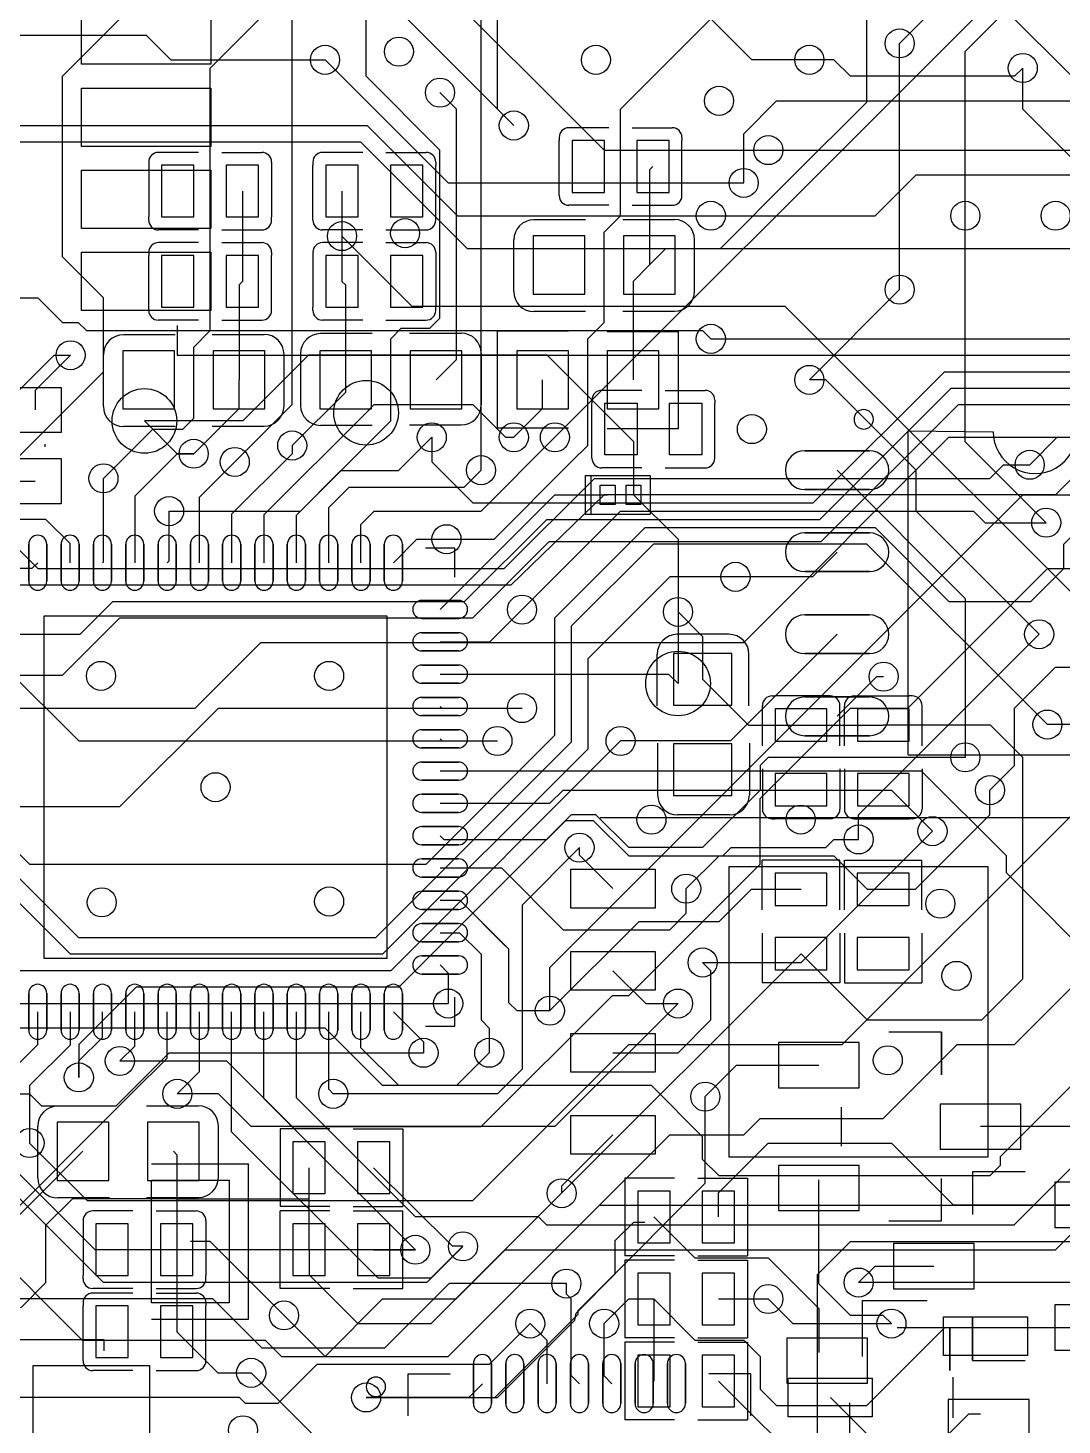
# Model space of a CAD drawing. Header units: millimetres. Extents: x 0 to 60, y 0 to 60.
# Drawn here: x 14.45 to 30.45, y 12.02 to 33.64 of the extents above; entities that cross this region are included whole.
import ezdxf

# ---------------------------------------------------------------- set-up
doc = ezdxf.new("R2010")
doc.units = ezdxf.units.MM

msp = doc.modelspace()

# ---------------------------------------------------------------- linework, layer by layer
for points in [[(22.606, 27.305), (40.386, 45.085), (47.625, 45.085), (48.26, 45.72), (48.26, 49.911), (49.526, 51.177), (49.526, 51.362)], [(28.956, 30.734), (28.956, 33.274), (40.513, 44.831), (48.133, 44.831), (49.526, 46.224), (49.526, 46.282)], [(26.543, 33.147), (25.654, 33.147), (18.542, 40.259), (18.415, 40.259), (17.907, 40.767), (17.018, 41.656), (17.018, 44.069), (17.78, 44.831), (17.78, 45.085)], [(27.94, 33.401), (32.766, 38.227), (32.766, 43.688)], [(21.463, 26.797), (21.463, 36.068), (23.368, 37.973), (25.146, 37.973), (25.527, 38.354), (25.527, 38.862), (22.987, 41.402), (22.86, 41.402)], [(15.621, 26.67), (16.383, 27.432), (16.85, 27.432), (17.018, 27.6), (17.018, 28.702), (17.272, 28.956), (17.272, 33.02), (23.749, 39.497), (23.749, 39.751), (22.987, 40.513)], [(12.954, 24.765), (12.954, 25.654), (15.621, 28.321), (15.621, 29.464), (14.986, 30.099), (14.986, 32.893), (17.272, 35.179), (18.796, 35.179), (23.241, 39.624)], [(17.653, 26.924), (18.542, 27.813), (18.542, 33.909), (23.622, 38.989), (24.257, 38.989)], [(16.637, 26.162), (18.669, 26.162), (20.066, 27.559), (20.066, 28.829), (20.229, 28.992), (20.672, 28.992), (20.828, 29.148), (20.828, 31.75), (19.685, 32.893), (19.685, 34.671), (23.495, 38.481), (24.765, 38.481)], [(21.971, 32.131), (21.717, 32.385), (21.717, 35.941), (23.495, 37.719), (25.908, 37.719)], [(17.78, 37.338), (23.368, 31.75), (25.908, 31.75)], [(18.415, 35.687), (21.971, 32.131)], [(6.223, 24.892), (13.208, 31.877), (19.596, 31.877), (21.247, 30.226), (25.166, 30.226), (26.289, 31.351), (27.432, 32.494), (27.432, 34.417)], [(27.432, 34.417), (29.083, 34.417), (31.115, 32.385), (31.115, 31.115), (31.623, 30.607), (32.893, 30.607), (33.655, 31.369), (33.655, 33.02), (34.163, 33.528), (35.281, 33.528)], [(20.928, 25.728), (21.664, 25.728), (22.86, 26.924), (23.114, 27.178), (23.114, 28.829), (23.368, 29.083), (23.368, 30.48), (23.622, 30.734), (23.622, 32.385), (25.146, 33.909), (30.353, 33.909)], [(13.843, 33.528), (16.281, 33.528)], [(16.281, 33.528), (16.662, 33.147), (19.05, 33.147)], [(27.94, 29.591), (27.94, 33.401)], [(19.05, 33.147), (20.955, 31.242), (25.527, 31.242)], [(29.845, 33.02), (29.718, 32.893), (27.178, 32.893), (26.924, 33.147), (26.543, 33.147)], [(32.766, 29.464), (29.845, 32.385), (29.845, 33.02)], [(22.225, 13.589), (21.59, 12.954), (18.923, 12.954), (18.321, 12.352), (17.818, 12.352), (17.724, 12.446), (12.192, 12.446), (7.239, 17.399), (7.239, 17.907), (6.731, 18.415), (2.921, 18.415), (2.159, 19.177), (2.159, 30.734), (3.683, 32.258), (3.683, 32.512)], [(6.223, 32.512), (6.604, 32.131), (19.704, 32.131), (21.101, 30.734), (25.019, 30.734)], [(20.767, 28.194), (21.082, 28.509), (21.082, 32.385), (20.828, 32.639)], [(25.527, 31.242), (25.527, 32.004), (26.035, 32.512), (31.115, 32.512), (31.496, 32.131), (33.147, 32.131)], [(23.442, 32.096), (22.822, 32.096)], [(23.802, 32.096), (24.422, 32.096)], [(6.223, 24.892), (13.208, 31.877), (19.596, 31.877), (21.247, 30.226), (25.166, 30.226), (26.289, 31.351)], [(22.672, 31.946), (22.672, 31.896)], [(22.672, 31.096), (22.672, 31.896)], [(24.572, 31.946), (24.572, 31.896)], [(24.572, 31.096), (24.572, 31.896)], [(17.092, 31.715), (16.472, 31.715)], [(17.452, 31.715), (18.072, 31.715)], [(19.632, 31.715), (19.012, 31.715)], [(19.992, 31.715), (20.612, 31.715)], [(25.908, 31.75), (32.512, 31.75)], [(16.322, 31.565), (16.322, 31.515)], [(16.322, 31.515), (16.322, 30.715)], [(18.222, 31.565), (18.222, 31.515)], [(18.222, 31.515), (18.222, 30.715)], [(18.862, 31.565), (18.862, 31.515)], [(18.862, 30.715), (18.862, 31.515)], [(20.762, 31.565), (20.762, 31.515)], [(20.762, 30.715), (20.762, 31.515)], [(24.122, 31.496), (24.069, 31.443), (24.069, 29.972)], [(25.019, 30.734), (27.559, 30.734), (28.194, 31.369), (31.623, 31.369), (31.75, 31.242)], [(12.446, 24.257), (15.259, 24.257), (15.767, 24.765), (21.209, 24.765), (22.479, 26.035), (26.707, 26.035), (28.739, 28.067), (43.815, 28.067), (45.593, 29.845), (48.133, 29.845), (49.33, 31.042), (49.526, 31.042)], [(17.772, 31.115), (17.772, 29.718)], [(19.312, 31.115), (19.312, 30.419)], [(22.672, 31.046), (22.672, 31.096)], [(24.572, 31.046), (24.572, 31.096)], [(25.019, 28.829), (43.053, 28.829), (45.266, 31.042), (46.986, 31.042)], [(16.322, 30.665), (16.322, 30.715)], [(18.222, 30.665), (18.222, 30.715)], [(18.862, 30.665), (18.862, 30.715)], [(20.762, 30.665), (20.762, 30.715)], [(23.442, 30.896), (22.822, 30.896)], [(23.802, 30.896), (24.422, 30.896)], [(30.208, 25.984), (28.956, 27.236), (28.956, 30.734)], [(17.092, 30.515), (16.472, 30.515)], [(17.452, 30.515), (18.072, 30.515)], [(19.632, 30.515), (19.012, 30.515)], [(19.992, 30.515), (20.612, 30.515)], [(23.08, 30.67), (22.28, 30.67)], [(23.656, 30.676), (24.456, 30.676)], [(17.092, 30.318), (16.472, 30.318)], [(17.452, 30.318), (18.072, 30.318)], [(19.632, 30.318), (19.012, 30.318)], [(19.312, 30.419), (20.394, 29.337), (26.162, 29.337), (31.877, 23.622), (34.417, 23.622), (34.798, 23.241)], [(19.312, 30.419), (19.312, 29.718)], [(19.992, 30.318), (20.612, 30.318)], [(21.97, 29.56), (21.97, 30.36)], [(24.766, 29.566), (24.766, 30.366)], [(16.322, 30.168), (16.322, 30.118)], [(16.322, 29.318), (16.322, 30.118)], [(18.222, 30.168), (18.222, 30.118)], [(18.222, 29.318), (18.222, 30.118)], [(18.862, 30.168), (18.862, 30.118)], [(18.862, 30.118), (18.862, 29.318)], [(20.762, 30.168), (20.762, 30.118)], [(20.762, 30.118), (20.762, 29.318)], [(24.069, 29.972), (24.323, 30.226), (32.065, 30.226)], [(22.784, 14.208), (20.97, 14.208), (19.97, 13.208), (18.075, 13.208), (17.313, 13.97), (11.557, 13.97), (6.858, 18.669), (3.048, 18.669), (2.413, 19.304), (2.413, 29.083), (3.302, 29.972), (3.683, 29.972)], [(24.069, 29.972), (23.815, 29.718), (23.815, 28.194)], [(17.772, 29.718), (17.719, 29.665), (17.719, 28.194)], [(19.312, 29.718), (19.365, 29.665), (19.365, 28.194)], [(13.881, 20.14), (11.864, 20.14), (10.922, 21.082), (10.922, 26.924), (13.462, 29.464), (14.605, 29.464), (14.986, 29.083), (15.232, 29.083), (15.359, 28.956), (18.415, 28.956)], [(13.881, 20.14), (11.864, 20.14), (10.922, 21.082), (10.922, 26.924), (13.462, 29.464), (14.605, 29.464), (14.986, 29.083), (15.232, 29.083), (15.359, 28.956), (24.892, 28.956), (25.019, 28.829)], [(11.557, 22.86), (12.319, 23.622), (14.986, 23.622), (15.875, 24.511), (21.336, 24.511), (22.52, 25.695), (26.728, 25.695), (28.849, 27.813), (43.942, 27.813), (45.72, 29.591), (48.895, 29.591), (49.525, 28.961), (49.525, 28.501)], [(26.543, 28.194), (27.94, 29.591)], [(16.322, 29.268), (16.322, 29.318)], [(18.222, 29.268), (18.222, 29.318)], [(18.862, 29.268), (18.862, 29.318)], [(20.701, 27.305), (20.701, 26.924), (21.336, 26.289), (26.6, 26.289), (28.632, 28.321), (43.688, 28.321), (44.145, 28.778), (44.145, 29.333)], [(20.762, 29.268), (20.762, 29.318)], [(23.08, 29.25), (22.28, 29.25)], [(23.656, 29.256), (24.456, 29.256)], [(17.092, 29.118), (16.472, 29.118)], [(16.764, 29.037), (16.764, 28.575), (34.798, 28.575), (34.798, 29.037)], [(17.452, 29.118), (18.072, 29.118)], [(19.632, 29.118), (19.012, 29.118)], [(19.992, 29.118), (20.612, 29.118)], [(14.224, 28.956), (13.843, 28.575), (13.843, 26.924), (14.14, 26.627), (14.567, 26.627)], [(16.73, 28.892), (15.93, 28.892)], [(17.306, 28.898), (18.106, 28.898)], [(19.78, 28.91), (18.98, 28.91)], [(20.356, 28.916), (21.156, 28.916)], [(22.814, 28.949), (21.714, 28.949)], [(21.714, 28.944), (21.714, 27.444)], [(23.415, 28.944), (24.516, 28.944)], [(24.515, 28.944), (24.515, 27.444)], [(12.065, 25.781), (14.859, 28.575), (15.113, 28.575)], [(15.113, 28.575), (14.567, 28.029), (14.567, 27.729)], [(15.62, 27.782), (15.62, 28.582)], [(23.63, 27.432), (22.487, 28.575), (18.796, 28.575), (17.78, 27.559), (16.256, 27.559)], [(18.416, 27.788), (18.416, 28.588)], [(18.67, 28.6), (18.67, 27.8)], [(21.465, 28.606), (21.465, 27.806)], [(17.018, 27.051), (17.719, 27.752), (17.719, 28.194)], [(19.365, 28.194), (19.365, 28.001), (18.542, 27.178)], [(21.971, 27.305), (22.415, 27.75), (22.415, 28.194)], [(30.099, 24.257), (28.194, 26.162), (28.194, 26.797), (26.797, 28.194), (26.543, 28.194)], [(23.95, 28.032), (23.33, 28.032)], [(24.31, 28.032), (24.93, 28.032)], [(19.685, 27.686), (18.105, 26.106), (18.105, 25.979), (18.105, 25.364)], [(19.685, 27.686), (19.812, 27.813), (21.336, 27.813), (21.844, 27.305), (21.971, 27.305)], [(23.18, 27.882), (23.18, 27.832)], [(23.18, 27.032), (23.18, 27.832)], [(25.08, 27.882), (25.08, 27.832)], [(25.08, 27.032), (25.08, 27.832)], [(16.73, 27.472), (15.93, 27.472)], [(16.256, 27.559), (16.764, 27.051), (17.018, 27.051)], [(17.306, 27.478), (18.106, 27.478)], [(19.78, 27.49), (18.98, 27.49)], [(20.356, 27.496), (21.156, 27.496)], [(3.683, 27.432), (4.953, 26.162), (7.62, 26.162), (10.033, 23.749), (14.097, 23.749), (15.24, 22.606), (21.717, 22.606)], [(11.481, 22.047), (12.548, 23.114), (17.038, 23.114), (18.054, 24.13), (25.527, 24.13), (28.702, 27.305), (40.386, 27.305), (41.021, 26.67), (44.704, 26.67), (45.339, 27.305), (50.419, 27.305), (51.181, 26.543), (51.181, 24.257), (50.345, 23.421), (49.525, 23.421)], [(18.606, 25.364), (18.606, 26.099), (19.296, 26.789), (20.185, 26.789), (20.701, 27.305)], [(19.606, 25.364), (19.606, 25.956), (19.812, 26.162), (21.463, 26.162), (22.606, 27.305)], [(22.814, 27.449), (21.714, 27.449)], [(23.415, 27.444), (24.516, 27.444)], [(23.63, 27.432), (23.823, 27.239), (23.823, 26.416)], [(28.067, 27.407), (29.388, 27.392)], [(28.072, 22.392), (28.072, 27.392)], [(29.952, 26.88), (30.377, 27.305), (34.417, 27.305), (34.88, 26.842), (34.88, 26.56)], [(14.717, 27.199), (14.717, 27.157)], [(14.717, 27.199), (14.717, 27.157)], [(17.018, 27.051), (16.764, 27.051), (16.106, 26.393), (16.106, 25.364)], [(18.542, 27.178), (18.542, 27.051), (17.605, 26.114), (17.605, 25.364)], [(23.18, 26.982), (23.18, 27.032)], [(25.08, 26.982), (25.08, 27.032)], [(13.97, 25.908), (14.605, 25.273), (21.822, 25.273), (23.219, 26.67), (29.337, 26.67), (29.547, 26.88), (29.952, 26.88)], [(17.107, 25.364), (17.107, 26.378), (17.653, 26.924)], [(23.95, 26.832), (23.33, 26.832)], [(24.31, 26.832), (24.93, 26.832)], [(30.734, 26.797), (30.353, 26.416), (23.368, 26.416), (21.925, 25.019), (13.843, 25.019), (13.589, 25.273)], [(13.97, 25.908), (14.605, 25.273), (21.822, 25.273), (23.219, 26.67), (29.337, 26.67)], [(15.606, 25.364), (15.621, 25.38), (15.621, 26.67)], [(19.106, 25.364), (19.106, 26.218), (19.423, 26.535), (21.201, 26.535), (21.463, 26.797)], [(23.072, 26.716), (24.082, 26.716)], [(23.072, 26.716), (23.072, 26.116)], [(23.162, 26.716), (23.162, 26.116)], [(24.082, 26.716), (24.082, 26.116)], [(26.972, 26.797), (28.956, 24.813), (28.956, 22.352)], [(20.831, 24.641), (22.606, 26.416), (23.421, 26.416)], [(22.528, 18.432), (22.528, 19.099), (28.956, 25.527), (29.845, 26.416), (30.566, 26.416), (30.693, 26.289), (30.947, 26.289), (31.074, 26.416), (33.401, 26.416), (33.782, 26.035), (33.909, 26.035)], [(23.823, 26.416), (24.511, 25.728), (24.511, 24.602)], [(15.105, 25.364), (15.105, 25.662), (14.732, 26.035), (14.097, 26.035), (13.97, 25.908)], [(16.607, 25.364), (16.637, 25.395), (16.637, 26.162)], [(22.098, 24.638), (23.622, 26.162), (29.083, 26.162), (29.261, 25.984), (30.208, 25.984)], [(23.072, 26.116), (24.082, 26.116)], [(11.557, 21.082), (12.319, 21.844), (13.335, 21.844), (14.478, 20.701), (20.614, 20.701), (22.606, 22.693), (22.606, 24.511), (24.003, 25.908), (27.559, 25.908), (28.702, 24.765), (29.972, 24.765), (30.48, 25.273), (30.48, 25.654), (30.734, 25.908), (31.115, 25.908)], [(30.226, 22.86), (27.432, 25.654), (24.13, 25.654), (22.86, 24.384), (22.86, 22.586), (19.832, 19.558), (15.24, 19.558), (13.208, 21.59), (12.573, 21.59), (12.192, 21.209), (12.192, 19.685)], [(20.107, 25.364), (20.47, 25.728), (20.927, 25.728)], [(21.056, 25.14), (21.056, 25.59), (20.606, 25.59)], [(26.972, 25.527), (26.591, 25.146), (25.4, 25.146)], [(14.605, 25.364), (14.514, 25.273), (13.589, 25.273)], [(25.4, 25.146), (24.384, 25.146), (23.241, 24.003), (23.114, 23.876), (23.114, 22.479), (19.939, 19.304), (15.113, 19.304), (13.335, 21.082), (12.954, 21.082)], [(15.875, 17.653), (17.526, 17.653), (18.542, 16.637), (21.463, 16.637), (23.495, 18.669), (23.749, 18.669), (25.781, 20.701), (25.781, 21.717), (27.178, 23.114), (28.067, 23.114), (30.226, 25.273), (30.988, 25.273)], [(29.337, 21.844), (29.718, 22.225), (29.718, 23.114), (30.353, 23.749), (41.402, 23.749), (42.799, 25.146), (45.847, 25.146), (46.228, 24.765), (50.546, 24.765)], [(3.683, 24.892), (2.667, 23.876), (2.667, 21.59), (3.302, 20.955), (10.287, 20.955), (12.7, 18.542), (20.955, 18.542)], [(20.831, 24.14), (21.6, 24.14), (22.098, 24.638)], [(24.511, 24.603), (24.511, 23.495)], [(24.511, 24.602), (24.892, 24.221), (24.892, 23.561)], [(26.972, 24.257), (25.321, 22.606), (23.622, 22.606)], [(25.299, 24.257), (24.499, 24.257)], [(27.305, 21.082), (27.305, 21.463), (30.099, 24.257)], [(24.189, 23.147), (24.189, 23.947)], [(25.609, 23.147), (25.609, 23.947)], [(20.831, 23.64), (24.366, 23.64), (24.511, 23.495)], [(26.972, 22.987), (27.587, 23.602), (27.691, 23.602)], [(24.892, 23.561), (25.601, 22.852), (26.416, 22.852)], [(13.767, 14.859), (15.291, 13.335), (18.123, 13.335), (18.377, 13.081), (19.05, 13.081), (19.939, 13.97), (21.077, 13.97), (21.839, 14.732), (30.353, 14.732), (31.369, 15.748), (31.75, 15.748), (32.385, 16.383), (32.385, 17.272), (32.385, 20.828), (34.798, 23.241)], [(20.831, 23.139), (20.856, 23.114), (22.098, 23.114)], [(25.816, 22.532), (25.816, 23.152)], [(25.966, 23.302), (26.016, 23.302)], [(26.816, 23.302), (26.016, 23.302)], [(26.866, 23.302), (26.816, 23.302)], [(27.016, 22.532), (27.016, 23.152)], [(27.086, 22.532), (27.086, 23.152)], [(27.236, 23.302), (27.286, 23.302)], [(27.286, 23.302), (28.086, 23.302)], [(28.136, 23.302), (28.086, 23.302)], [(28.286, 22.532), (28.286, 23.152)], [(3.683, 22.352), (4.826, 21.209), (10.414, 21.209), (10.795, 21.59), (15.875, 21.59), (17.399, 23.114), (22.098, 23.114)], [(32.972, 22.987), (32.845, 22.86), (30.226, 22.86)], [(26.416, 22.852), (27.686, 22.852)], [(26.416, 19.312), (27.44, 18.288), (29.21, 18.288), (29.845, 18.923), (29.845, 22.352), (29.345, 22.852), (27.686, 22.852)], [(23.622, 22.606), (20.066, 19.05), (12.827, 19.05)], [(20.831, 22.639), (20.864, 22.606), (21.717, 22.606)], [(24.195, 22.571), (24.195, 21.771)], [(25.615, 22.571), (25.615, 21.771)], [(28.956, 22.352), (25.908, 22.352), (25.781, 22.225), (25.781, 21.844), (24.892, 20.955), (23.749, 20.955), (23.241, 21.463), (22.86, 21.463), (20.193, 18.796), (16.129, 18.796), (15.24, 17.907), (15.24, 17.399)], [(28.072, 22.392), (31.872, 22.392)], [(31.105, 19.05), (29.591, 20.564), (29.591, 20.828), (28.28, 22.139), (20.831, 22.139)], [(25.816, 22.172), (25.816, 21.552)], [(27.016, 22.172), (27.016, 21.552)], [(27.086, 22.172), (27.086, 21.552)], [(28.286, 22.172), (28.286, 21.552)], [(20.831, 21.641), (22.53, 21.641), (22.733, 21.844), (24.003, 21.844), (27.813, 21.844), (28.448, 21.209)], [(27.686, 20.312), (28.186, 20.312), (28.956, 21.082), (29.337, 21.463), (29.337, 21.844)], [(14.478, 16.383), (15.367, 15.494), (21.336, 15.494), (23.749, 17.907), (24.765, 17.907), (27.051, 17.907), (30.861, 21.717), (43.053, 21.717)], [(18.415, 13.716), (19.05, 13.081), (20.955, 13.081), (24.384, 16.51), (25.527, 16.51), (25.781, 16.764), (27.686, 16.764), (28.829, 17.907), (29.718, 17.907), (31.758, 19.947), (31.758, 21.463)], [(31.304, 21.415), (23.304, 21.415)], [(25.305, 21.462), (24.505, 21.462)], [(20.831, 21.14), (20.889, 21.082), (22.479, 21.082), (22.774, 21.377), (23.2, 21.377), (23.749, 20.828), (25.204, 20.828), (25.331, 20.955), (26.797, 20.955), (26.924, 21.082), (27.305, 21.082)], [(24.892, 19.177), (26.416, 19.177), (28.448, 21.209)], [(25.966, 21.402), (26.016, 21.402)], [(26.816, 21.402), (26.016, 21.402)], [(26.866, 21.402), (26.816, 21.402)], [(27.236, 21.402), (27.286, 21.402)], [(27.286, 21.402), (28.086, 21.402)], [(28.136, 21.402), (28.086, 21.402)], [(22.987, 20.955), (22.098, 20.066), (22.098, 17.526), (21.717, 17.145), (19.177, 17.145)], [(23.505, 20.32), (22.987, 20.838), (22.987, 20.955)], [(24.638, 20.32), (25.146, 20.828), (26.924, 20.828), (27.44, 20.312), (27.686, 20.312)], [(27.015, 20.762), (25.815, 20.762)], [(25.815, 19.992), (25.815, 20.762)], [(27.015, 19.992), (27.015, 20.762)], [(27.085, 20.762), (28.285, 20.762)], [(27.085, 19.992), (27.085, 20.762)], [(28.285, 19.992), (28.285, 20.762)], [(20.831, 20.64), (21.778, 20.64), (22.733, 19.685), (24.384, 19.685), (24.638, 19.939), (24.638, 20.32)], [(21.184, 14.784), (20.624, 14.224), (15.875, 14.224), (15.621, 14.224), (10.16, 19.685), (9.525, 19.685), (8.763, 20.447)], [(20.447, 14.732), (15.494, 14.732), (9.779, 20.447)], [(20.831, 20.14), (21.135, 20.14), (21.844, 19.431)], [(20.831, 20.14), (21.135, 20.14), (21.887, 19.388), (21.887, 18.56)], [(20.831, 20.14), (21.135, 20.14), (21.887, 19.388), (21.887, 18.56), (22.017, 18.433), (22.527, 18.433)], [(22.527, 18.433), (23.909, 19.812), (25.146, 19.812), (25.646, 20.312), (26.416, 20.312)], [(3.683, 19.812), (5.207, 18.288), (12.065, 18.288), (13.208, 17.145), (14.478, 17.145), (14.663, 16.96), (15.817, 16.96), (16.637, 17.78), (20.574, 17.78)], [(20.831, 19.639), (21.128, 19.639), (21.463, 19.304), (21.463, 18.288), (21.59, 18.161), (21.59, 17.78)], [(25.815, 19.632), (25.815, 18.862)], [(27.015, 19.632), (27.015, 18.862)], [(27.085, 19.632), (27.085, 18.862)], [(28.285, 19.632), (28.285, 18.862)], [(22.71, 15.606), (26.416, 19.312)], [(20.831, 19.139), (20.955, 19.014), (20.955, 18.542)], [(23.505, 17.78), (24.511, 17.78), (25.019, 18.288), (25.019, 19.05), (24.892, 19.177)], [(23.505, 19.05), (24.013, 18.542), (24.511, 18.542)], [(27.015, 18.862), (25.815, 18.862)], [(27.085, 18.862), (28.285, 18.862)], [(20.606, 18.19), (21.056, 18.19), (21.056, 18.64)], [(13.589, 16.891), (14.605, 17.907), (14.605, 18.415)], [(15.105, 18.415), (15.105, 17.899), (14.478, 17.272), (14.478, 16.383)], [(15.24, 17.399), (15.24, 17.653), (15.606, 18.019), (15.606, 18.415)], [(15.875, 17.653), (16.106, 17.884), (16.106, 18.415)], [(16.068, 17.16), (16.607, 17.699), (16.607, 18.415)], [(24.511, 18.542), (22.606, 16.637), (17.907, 16.637), (17.399, 17.145), (16.764, 17.145)], [(16.764, 17.145), (17.107, 17.488), (17.107, 18.415)], [(21.184, 14.785), (20.688, 14.29), (19.873, 14.29), (17.605, 16.558), (17.605, 18.415)], [(20.447, 14.732), (18.105, 17.074), (18.105, 18.415)], [(31.105, 16.51), (29.708, 15.113), (22.479, 15.113), (22.352, 15.24), (20.447, 15.24), (18.606, 17.082), (18.606, 18.415)], [(19.177, 17.145), (19.106, 17.216), (19.106, 18.415)], [(31.105, 17.78), (29.497, 16.172), (29.497, 16.035), (29.337, 15.875), (25.146, 15.875), (24.892, 16.129), (24.892, 16.48), (24.1, 17.272), (20.193, 17.272), (19.606, 17.859), (19.606, 18.415)], [(20.107, 18.415), (20.574, 17.948), (20.574, 17.78)], [(21.59, 17.78), (21.082, 17.272), (19.939, 17.272), (19.05, 18.161), (13.716, 18.161), (13.589, 18.034), (13.335, 18.034)], [(28.59, 17.437), (28.59, 18.097), (28.59, 17.437), (28.59, 18.097), (27.775, 18.097)], [(24.933, 17.102), (25.418, 17.587), (26.69, 17.587)], [(13.767, 14.859), (16.068, 17.16)], [(19.685, 12.446), (21.677, 12.446), (22.964, 13.734), (22.964, 13.792), (23.269, 14.097), (24.933, 15.76), (24.933, 17.101)], [(15.714, 16.954), (14.914, 16.954)], [(16.29, 16.96), (17.09, 16.96)], [(27.04, 16.337), (27.04, 16.937)], [(17.4, 15.85), (17.4, 16.65)], [(14.604, 15.844), (14.604, 16.644)], [(18.353, 16.602), (18.353, 15.402)], [(19.123, 16.602), (18.353, 16.602)], [(19.483, 16.602), (20.253, 16.602)], [(20.253, 16.602), (20.253, 15.402)], [(23.505, 16.51), (22.71, 15.715), (22.71, 15.606)], [(31.808, 14.656), (31.808, 15.944), (31.115, 16.637), (29.19, 16.637)], [(15.303, 16.256), (13.779, 14.732), (13.02, 14.732)], [(16.703, 16.256), (16.756, 16.203), (16.756, 14.732)], [(25.138, 15.24), (25.138, 15.613), (25.908, 16.383), (27.813, 16.383), (28.768, 15.428), (30.968, 15.428)], [(51.181, 16.256), (49.149, 14.224), (27.305, 14.224)], [(16.367, 16.059), (17.867, 16.059)], [(17.867, 13.659), (17.867, 16.059)], [(18.804, 14.732), (18.804, 16.002)], [(21.184, 14.785), (21.021, 14.785), (19.802, 16.002)], [(23.687, 15.84), (23.687, 14.64)], [(24.457, 15.84), (23.687, 15.84)], [(24.817, 15.84), (25.587, 15.84)], [(25.587, 15.84), (25.587, 14.64)], [(27.813, 13.589), (27.686, 13.716), (27.178, 13.716), (26.69, 14.204), (26.69, 15.814)], [(27.775, 15.177), (28.59, 15.177), (28.59, 15.837)], [(29.883, 15.938), (29.068, 15.938), (29.068, 15.278)], [(18.804, 14.732), (18.804, 14.343), (19.558, 13.589), (20.693, 13.589), (22.71, 15.606)], [(11.618, 13.828), (14.351, 13.843), (14.732, 14.224), (14.732, 15.113), (15.146, 15.527), (16.756, 15.527)], [(15.714, 15.534), (14.914, 15.534)], [(16.29, 15.54), (17.09, 15.54)], [(16.756, 15.522), (18.803, 15.522)], [(19.123, 15.402), (18.353, 15.402)], [(19.483, 15.402), (20.253, 15.402)], [(31.304, 15.415), (23.304, 15.415)], [(15.306, 15.182), (15.306, 15.132)], [(16.076, 15.332), (15.456, 15.332)], [(16.436, 15.332), (17.056, 15.332)], [(17.206, 15.182), (17.206, 15.132)], [(18.353, 14.132), (18.353, 15.332)], [(19.123, 15.332), (18.353, 15.332)], [(19.483, 15.332), (20.253, 15.332)], [(19.685, 12.446), (21.717, 12.446), (22.913, 13.642), (22.934, 13.752), (23.538, 14.359), (23.538, 14.874), (23.828, 15.161), (23.998, 15.161)], [(20.253, 14.132), (20.253, 15.332)], [(24.138, 15.24), (24.773, 14.605), (25.908, 14.605), (26.69, 13.823), (26.69, 13.142)], [(15.306, 15.132), (15.306, 14.332)], [(17.206, 15.132), (17.206, 14.332)], [(16.756, 14.732), (16.756, 13.462)], [(18.415, 13.716), (17.272, 14.859), (16.967, 14.859)], [(19.802, 14.732), (19.802, 14.732), (20.447, 14.732)], [(26.924, 8.128), (26.67, 8.382), (26.67, 14.351), (27.178, 14.859), (31.242, 14.859), (31.445, 14.656), (31.808, 14.656)], [(24.457, 14.64), (23.687, 14.64)], [(23.687, 14.57), (23.687, 13.37)], [(24.457, 14.57), (23.687, 14.57)], [(24.817, 14.64), (25.587, 14.64)], [(24.817, 14.57), (25.587, 14.57)], [(25.587, 14.57), (25.587, 13.37)], [(15.306, 14.282), (15.306, 14.332)], [(17.206, 14.282), (17.206, 14.332)], [(27.305, 14.224), (27.559, 14.478), (28.468, 14.478)], [(16.076, 14.132), (15.456, 14.132)], [(16.076, 14.062), (15.456, 14.062)], [(16.436, 14.132), (17.056, 14.132)], [(16.436, 14.062), (17.056, 14.062)], [(19.123, 14.132), (18.353, 14.132)], [(19.483, 14.132), (20.253, 14.132)], [(22.987, 12.659), (22.86, 12.786), (22.86, 13.97), (22.784, 14.046), (22.784, 14.209)], [(15.306, 13.912), (15.306, 13.862)], [(15.306, 13.062), (15.306, 13.862)], [(17.206, 13.912), (17.206, 13.862)], [(17.206, 13.062), (17.206, 13.862)], [(23.368, 13.589), (23.749, 13.97), (24.138, 13.97)], [(24.138, 13.97), (24.138, 12.7)], [(24.138, 13.97), (24.773, 13.335), (25.527, 13.335), (25.781, 13.081), (25.781, 12.573), (26.035, 12.319), (27.432, 12.319), (28.641, 13.528), (30.968, 13.528)], [(25.138, 13.97), (25.908, 13.97)], [(25.908, 13.97), (26.289, 13.589), (27.813, 13.589)], [(27.366, 13.082), (27.366, 13.946)], [(27.366, 13.946), (28.366, 13.946)], [(16.367, 13.659), (17.867, 13.659)], [(29.068, 13.678), (29.068, 13.018), (29.068, 13.678), (29.068, 13.018), (29.883, 13.018)], [(16.756, 13.462), (17.391, 12.827), (17.907, 12.827)], [(22.487, 12.659), (22.487, 13.327), (22.225, 13.589)], [(23.487, 12.659), (23.368, 12.779), (23.368, 13.589)], [(28.717, 12.865), (28.717, 13.525), (28.717, 12.865), (28.717, 13.525), (27.902, 13.525)], [(15.635, 13.338), (11.035, 13.338)], [(15.635, 13.169), (15.635, 13.338)], [(24.457, 13.37), (23.687, 13.37)], [(23.687, 13.3), (23.687, 12.1)], [(24.457, 13.3), (23.687, 13.3)], [(24.817, 13.37), (25.587, 13.37)], [(24.817, 13.3), (25.587, 13.3)], [(25.587, 13.3), (25.587, 12.1)], [(15.306, 13.012), (15.306, 13.062)], [(17.206, 13.012), (17.206, 13.062)], [(16.076, 12.862), (15.456, 12.862)], [(16.436, 12.862), (17.056, 12.862)], [(17.145, 10.406), (17.49, 10.752), (18.496, 10.752), (18.943, 11.199), (18.943, 11.791), (17.907, 12.827)], [(20.336, 12.161), (20.336, 12.811), (20.986, 12.811)], [(25.636, 12.161), (25.636, 12.811), (24.986, 12.811)], [(28.766, 12.132), (28.766, 12.76)], [(21.486, 12.659), (21.272, 12.446), (19.685, 12.446)], [(25.138, 12.7), (26.596, 11.242), (26.69, 11.242)], [(28.067, 11.247), (28.067, 11.247), (26.868, 12.446)], [(27.167, 11.765), (27.167, 12.365)], [(28.067, 11.247), (29.012, 12.192), (29.19, 12.192)], [(24.457, 12.1), (23.687, 12.1)], [(24.817, 12.1), (25.587, 12.1)]]:
    msp.add_lwpolyline(points)
for points in [[(15.281, 33.978), (17.281, 33.978), (17.281, 33.078), (15.281, 33.078)], [(15.281, 32.708), (17.281, 32.708), (17.281, 31.808), (15.281, 31.808)], [(22.872, 31.096), (23.372, 31.096), (23.372, 31.896), (22.872, 31.896)], [(23.872, 31.096), (24.372, 31.096), (24.372, 31.896), (23.872, 31.896)], [(15.281, 31.438), (17.281, 31.438), (17.281, 30.538), (15.281, 30.538)], [(17.022, 31.515), (16.522, 31.515), (16.522, 30.715), (17.022, 30.715)], [(18.022, 31.515), (17.522, 31.515), (17.522, 30.715), (18.022, 30.715)], [(19.062, 30.715), (19.562, 30.715), (19.562, 31.515), (19.062, 31.515)], [(20.062, 30.715), (20.562, 30.715), (20.562, 31.515), (20.062, 31.515)], [(22.269, 29.522), (23.069, 29.522), (23.069, 30.422), (22.269, 30.422)], [(23.669, 29.522), (24.469, 29.522), (24.469, 30.422), (23.669, 30.422)], [(15.281, 30.168), (17.281, 30.168), (17.281, 29.268), (15.281, 29.268)], [(16.522, 29.318), (17.022, 29.318), (17.022, 30.118), (16.522, 30.118)], [(17.522, 29.318), (18.022, 29.318), (18.022, 30.118), (17.522, 30.118)], [(19.562, 30.118), (19.062, 30.118), (19.062, 29.318), (19.562, 29.318)], [(20.562, 30.118), (20.062, 30.118), (20.062, 29.318), (20.562, 29.318)], [(15.919, 27.744), (16.719, 27.744), (16.719, 28.644), (15.919, 28.644)], [(17.319, 27.744), (18.119, 27.744), (18.119, 28.644), (17.319, 28.644)], [(19.767, 28.644), (18.967, 28.644), (18.967, 27.744), (19.767, 27.744)], [(21.167, 28.644), (20.367, 28.644), (20.367, 27.744), (21.167, 27.744)], [(22.815, 28.644), (22.015, 28.644), (22.015, 27.744), (22.815, 27.744)], [(24.215, 28.644), (23.415, 28.644), (23.415, 27.744), (24.215, 27.744)], [(14.967, 27.378), (14.167, 27.378), (14.167, 28.078), (14.967, 28.078)], [(23.88, 27.032), (23.38, 27.032), (23.38, 27.832), (23.88, 27.832)], [(24.88, 27.032), (24.38, 27.032), (24.38, 27.832), (24.88, 27.832)], [(27.472, 27.097), (26.472, 27.097)], [(14.967, 26.278), (14.167, 26.278), (14.167, 26.978), (14.967, 26.978)], [(23.537, 26.266), (23.307, 26.266), (23.307, 26.566), (23.537, 26.566)], [(23.937, 26.266), (23.707, 26.266), (23.707, 26.566), (23.937, 26.566)], [(27.472, 26.497), (26.472, 26.497)], [(27.472, 25.827), (26.472, 25.827)], [(14.465, 25.649), (14.465, 25.079)], [(14.745, 25.649), (14.745, 25.079)], [(14.965, 25.649), (14.965, 25.079)], [(15.245, 25.649), (15.245, 25.079)], [(15.466, 25.649), (15.466, 25.079)], [(15.746, 25.649), (15.746, 25.079)], [(15.966, 25.649), (15.966, 25.079)], [(16.246, 25.649), (16.246, 25.079)], [(16.467, 25.649), (16.467, 25.079)], [(16.747, 25.649), (16.747, 25.079)], [(16.967, 25.649), (16.967, 25.079)], [(17.247, 25.649), (17.247, 25.079)], [(17.465, 25.649), (17.465, 25.079)], [(17.745, 25.649), (17.745, 25.079)], [(17.965, 25.649), (17.965, 25.079)], [(18.245, 25.649), (18.245, 25.079)], [(18.465, 25.649), (18.465, 25.079)], [(18.746, 25.649), (18.746, 25.079)], [(18.966, 25.649), (18.966, 25.079)], [(19.246, 25.649), (19.246, 25.079)], [(19.466, 25.649), (19.466, 25.079)], [(19.746, 25.649), (19.746, 25.079)], [(19.967, 25.649), (19.967, 25.079)], [(20.247, 25.649), (20.247, 25.079)], [(27.472, 25.227), (26.472, 25.227)], [(21.116, 24.781), (20.546, 24.781)], [(14.706, 19.24), (14.706, 24.54), (20.006, 24.54), (20.006, 19.24)], [(21.116, 24.501), (20.546, 24.501)], [(27.472, 24.557), (26.472, 24.557)], [(21.116, 24.28), (20.546, 24.28)], [(21.116, 24), (20.546, 24)], [(25.343, 23.16), (25.343, 23.96), (24.443, 23.96), (24.443, 23.16)], [(27.472, 23.957), (26.472, 23.957)], [(21.116, 23.78), (20.546, 23.78)], [(21.116, 23.5), (20.546, 23.5)], [(21.116, 23.279), (20.546, 23.279)], [(27.472, 23.287), (26.472, 23.287)], [(21.116, 22.999), (20.546, 22.999)], [(26.816, 22.602), (26.816, 23.102), (26.016, 23.102), (26.016, 22.602)], [(27.286, 23.102), (27.286, 22.602), (28.086, 22.602), (28.086, 23.102)], [(21.116, 22.779), (20.546, 22.779)], [(21.116, 22.499), (20.546, 22.499)], [(25.343, 21.76), (25.343, 22.56), (24.443, 22.56), (24.443, 21.76)], [(27.472, 22.687), (26.472, 22.687)], [(21.116, 22.279), (20.546, 22.279)], [(26.816, 21.602), (26.816, 22.102), (26.016, 22.102), (26.016, 21.602)], [(27.286, 22.102), (27.286, 21.602), (28.086, 21.602), (28.086, 22.102)], [(21.116, 21.999), (20.546, 21.999)], [(21.116, 21.781), (20.546, 21.781)], [(21.116, 21.501), (20.546, 21.501)], [(21.116, 21.28), (20.546, 21.28)], [(21.116, 21), (20.546, 21)], [(21.116, 20.78), (20.546, 20.78)], [(22.855, 20.02), (22.855, 20.62), (24.155, 20.62), (24.155, 20.02)], [(25.304, 16.165), (25.304, 20.665), (29.304, 20.665), (29.304, 16.165)], [(26.815, 20.062), (26.815, 20.562), (26.015, 20.562), (26.015, 20.062)], [(27.285, 20.562), (27.285, 20.062), (28.085, 20.062), (28.085, 20.562)], [(21.116, 20.5), (20.546, 20.5)], [(21.116, 20.28), (20.546, 20.28)], [(21.116, 20), (20.546, 20)], [(21.116, 19.779), (20.546, 19.779)], [(21.116, 19.499), (20.546, 19.499)], [(26.815, 19.062), (26.815, 19.562), (26.015, 19.562), (26.015, 19.062)], [(27.285, 19.562), (27.285, 19.062), (28.085, 19.062), (28.085, 19.562)], [(21.116, 19.279), (20.546, 19.279)], [(22.855, 18.75), (22.855, 19.35), (24.155, 19.35), (24.155, 18.75)], [(21.116, 18.999), (20.546, 18.999)], [(14.465, 18.7), (14.465, 18.13)], [(14.745, 18.7), (14.745, 18.13)], [(14.965, 18.7), (14.965, 18.13)], [(15.245, 18.7), (15.245, 18.13)], [(15.466, 18.7), (15.466, 18.13)], [(15.746, 18.7), (15.746, 18.13)], [(15.966, 18.7), (15.966, 18.13)], [(16.246, 18.7), (16.246, 18.13)], [(16.467, 18.7), (16.467, 18.13)], [(16.747, 18.7), (16.747, 18.13)], [(16.967, 18.7), (16.967, 18.13)], [(17.247, 18.7), (17.247, 18.13)], [(17.465, 18.7), (17.465, 18.13)], [(17.745, 18.7), (17.745, 18.13)], [(17.965, 18.7), (17.965, 18.13)], [(18.245, 18.7), (18.245, 18.13)], [(18.465, 18.7), (18.465, 18.13)], [(18.746, 18.7), (18.746, 18.13)], [(18.966, 18.7), (18.966, 18.13)], [(19.246, 18.7), (19.246, 18.13)], [(19.466, 18.7), (19.466, 18.13)], [(19.746, 18.7), (19.746, 18.13)], [(19.967, 18.7), (19.967, 18.13)], [(20.247, 18.7), (20.247, 18.13)], [(22.855, 17.48), (22.855, 18.08), (24.155, 18.08), (24.155, 17.48)], [(26.065, 17.937), (26.065, 17.237), (27.315, 17.237), (27.315, 17.937)], [(28.565, 16.987), (28.565, 16.287), (29.815, 16.287), (29.815, 16.987)], [(14.903, 15.806), (15.703, 15.806), (15.703, 16.706), (14.903, 16.706)], [(16.303, 15.806), (17.103, 15.806), (17.103, 16.706), (16.303, 16.706)], [(22.855, 16.21), (22.855, 16.81), (24.155, 16.81), (24.155, 16.21)], [(19.053, 16.402), (18.553, 16.402), (18.553, 15.602), (19.053, 15.602)], [(20.053, 16.402), (19.553, 16.402), (19.553, 15.602), (20.053, 15.602)], [(26.065, 16.037), (26.065, 15.337), (27.315, 15.337), (27.315, 16.037)], [(17.567, 13.909), (16.367, 13.909), (16.367, 15.809), (17.567, 15.809)], [(24.387, 15.64), (23.887, 15.64), (23.887, 14.84), (24.387, 14.84)], [(25.387, 15.64), (24.887, 15.64), (24.887, 14.84), (25.387, 14.84)], [(31.593, 15.078), (31.593, 15.778), (30.343, 15.778), (30.343, 15.078)], [(16.006, 15.132), (15.506, 15.132), (15.506, 14.332), (16.006, 14.332)], [(17.006, 15.132), (16.506, 15.132), (16.506, 14.332), (17.006, 14.332)], [(18.553, 14.332), (19.053, 14.332), (19.053, 15.132), (18.553, 15.132)], [(19.553, 14.332), (20.053, 14.332), (20.053, 15.132), (19.553, 15.132)], [(29.093, 14.128), (29.093, 14.828), (27.843, 14.828), (27.843, 14.128)], [(24.387, 14.37), (23.887, 14.37), (23.887, 13.57), (24.387, 13.57)], [(25.387, 14.37), (24.887, 14.37), (24.887, 13.57), (25.387, 13.57)], [(15.506, 13.062), (16.006, 13.062), (16.006, 13.862), (15.506, 13.862)], [(16.506, 13.062), (17.006, 13.062), (17.006, 13.862), (16.506, 13.862)], [(31.593, 13.178), (31.593, 13.878), (30.343, 13.878), (30.343, 13.178)], [(29.916, 13.096), (28.616, 13.096), (28.616, 13.696), (29.916, 13.696)], [(26.192, 13.365), (26.192, 12.665), (27.442, 12.665), (27.442, 13.365)], [(24.387, 13.1), (23.887, 13.1), (23.887, 12.3), (24.387, 12.3)], [(25.387, 13.1), (24.887, 13.1), (24.887, 12.3), (25.387, 12.3)], [(14.535, 12.938), (16.335, 12.938), (16.335, 10.938), (14.535, 10.938)], [(21.345, 12.351), (21.345, 12.971)], [(21.625, 12.351), (21.625, 12.971)], [(21.845, 12.351), (21.845, 12.971)], [(22.125, 12.351), (22.125, 12.971)], [(22.346, 12.351), (22.346, 12.971)], [(22.626, 12.351), (22.626, 12.971)], [(22.846, 12.351), (22.846, 12.971)], [(23.126, 12.351), (23.126, 12.971)], [(23.346, 12.351), (23.346, 12.971)], [(23.626, 12.351), (23.626, 12.971)], [(23.847, 12.351), (23.847, 12.971)], [(24.127, 12.351), (24.127, 12.971)], [(24.347, 12.351), (24.347, 12.971)], [(24.627, 12.351), (24.627, 12.971)], [(27.516, 12.146), (26.216, 12.146), (26.216, 12.746), (27.516, 12.746)], [(28.692, 12.415), (28.692, 11.715), (29.942, 11.715), (29.942, 12.415)]]:
    msp.add_lwpolyline(points, close=True)
for centre, radius in [((27.94, 33.401), 0.225), ((19.05, 33.147), 0.225), ((20.193, 33.274), 0.225), ((23.241, 33.147), 0.225), ((26.543, 33.147), 0.225), ((29.845, 33.02), 0.225), ((20.828, 32.639), 0.225), ((25.146, 32.512), 0.225), ((21.971, 32.131), 0.225), ((25.908, 31.75), 0.225), ((25.527, 31.242), 0.225), ((25.019, 30.734), 0.225), ((28.956, 30.734), 0.225), ((30.353, 30.734), 0.225), ((19.312, 30.419), 0.225), ((20.288, 30.464), 0.225), ((27.94, 29.591), 0.225), ((25.019, 28.829), 0.225), ((15.113, 28.575), 0.225), ((26.543, 28.194), 0.225), ((19.685, 27.686), 0.5), ((16.256, 27.559), 0.5), ((20.701, 27.305), 0.225), ((21.971, 27.305), 0.225), ((22.606, 27.305), 0.225), ((25.654, 27.432), 0.225), ((17.018, 27.051), 0.225), ((18.542, 27.178), 0.225), ((17.653, 26.924), 0.225), ((29.952, 26.88), 0.225), ((15.621, 26.67), 0.225), ((21.463, 26.797), 0.225), ((16.637, 26.162), 0.225), ((30.208, 25.984), 0.225), ((20.928, 25.728), 0.225), ((25.4, 25.146), 0.225), ((22.098, 24.638), 0.225), ((24.511, 24.603), 0.225), ((30.099, 24.257), 0.225), ((15.583, 23.613), 0.225), ((19.113, 23.613), 0.225), ((24.511, 23.495), 0.5), ((27.692, 23.601), 0.225), ((22.098, 23.114), 0.225), ((30.226, 22.86), 0.225), ((21.717, 22.606), 0.225), ((23.622, 22.606), 0.225), ((28.956, 22.352), 0.225), ((17.356, 21.89), 0.225), ((29.337, 21.844), 0.225), ((24.1, 21.387), 0.225), ((26.409, 21.389), 0.225), ((28.448, 21.209), 0.225), ((27.305, 21.082), 0.225), ((22.987, 20.955), 0.225), ((24.638, 20.32), 0.225), ((15.595, 20.108), 0.225), ((19.113, 20.121), 0.225), ((28.57, 20.087), 0.225), ((24.892, 19.177), 0.225), ((28.82, 18.97), 0.225), ((20.955, 18.542), 0.225), ((22.528, 18.432), 0.225), ((24.511, 18.542), 0.225), ((20.574, 17.78), 0.225), ((21.59, 17.78), 0.225), ((15.875, 17.653), 0.225), ((27.756, 17.664), 0.225), ((15.24, 17.399), 0.225), ((16.764, 17.145), 0.225), ((19.177, 17.145), 0.225), ((24.933, 17.101), 0.225), ((14.478, 16.383), 0.225), ((22.711, 15.606), 0.225), ((20.447, 14.732), 0.225), ((21.184, 14.784), 0.225), ((22.784, 14.208), 0.225), ((27.305, 14.224), 0.225), ((25.908, 13.97), 0.225), ((18.415, 13.716), 0.225), ((22.225, 13.589), 0.225), ((23.368, 13.589), 0.225), ((27.813, 13.589), 0.225), ((17.907, 12.827), 0.225), ((19.685, 12.446), 0.225), ((17.78, 11.938), 0.225)]:
    msp.add_circle(centre, radius)
for centre, radius, start, end in [((22.822, 31.946), 0.15, 90, 180), ((24.422, 31.946), 0.15, 360, 90), ((16.472, 31.565), 0.15, 90, 180), ((18.072, 31.565), 0.15, 0, 90), ((19.012, 31.565), 0.15, 90, 180), ((20.612, 31.565), 0.15, 360, 90), ((22.822, 31.046), 0.15, 180, 270), ((24.422, 31.046), 0.15, 270, 0), ((16.472, 30.665), 0.15, 180, 270), ((18.072, 30.665), 0.15, 270, 0), ((19.012, 30.665), 0.15, 180, 270), ((20.612, 30.665), 0.15, 270, 0), ((22.28, 30.36), 0.31, 90, 180), ((24.456, 30.366), 0.31, 0, 90), ((16.472, 30.168), 0.15, 90, 180), ((18.072, 30.168), 0.15, 360, 90), ((19.012, 30.168), 0.15, 90, 180), ((20.612, 30.168), 0.15, 0, 90), ((22.28, 29.56), 0.31, 180, 270), ((24.456, 29.566), 0.31, 270, 0), ((16.472, 29.268), 0.15, 180, 270), ((18.072, 29.268), 0.15, 270, 0), ((19.012, 29.268), 0.15, 180, 270), ((20.612, 29.268), 0.15, 270, 0), ((15.93, 28.582), 0.31, 90, 180), ((18.106, 28.588), 0.31, 0, 90), ((18.98, 28.6), 0.31, 90, 180), ((21.156, 28.606), 0.31, 0, 90), ((23.33, 27.882), 0.15, 90, 180), ((24.93, 27.882), 0.15, 360, 90), ((15.93, 27.782), 0.31, 180, 270), ((18.106, 27.788), 0.31, 270, 0), ((18.98, 27.8), 0.31, 180, 270), ((21.156, 27.806), 0.31, 270, 360), ((27.384, 27.583), 0.15, 0.4851, 359.5149), ((30.035, 27.392), 0.648, 180.0281, 0.0281), ((26.472, 26.797), 0.3, 90, 270), ((27.472, 26.797), 0.3, 270, 90), ((23.33, 26.982), 0.15, 180, 270), ((24.93, 26.982), 0.15, 270, 360), ((14.605, 25.649), 0.14, 360, 180), ((15.105, 25.649), 0.14, 360, 180), ((15.606, 25.649), 0.14, 360, 180), ((16.106, 25.649), 0.14, 360, 180), ((16.607, 25.649), 0.14, 360, 180), ((17.107, 25.649), 0.14, 360, 180), ((17.605, 25.649), 0.14, 360, 180), ((18.105, 25.649), 0.14, 360, 180), ((18.606, 25.649), 0.14, 360, 180), ((19.106, 25.649), 0.14, 360, 180), ((19.606, 25.649), 0.14, 360, 180), ((20.107, 25.649), 0.14, 360, 180), ((26.472, 25.527), 0.3, 90, 270), ((27.472, 25.527), 0.3, 270, 90), ((14.605, 25.079), 0.14, 180, 360), ((15.105, 25.079), 0.14, 180, 360), ((15.606, 25.079), 0.14, 180, 360), ((16.106, 25.079), 0.14, 180, 360), ((16.607, 25.079), 0.14, 180, 360), ((17.107, 25.079), 0.14, 180, 360), ((17.605, 25.079), 0.14, 180, 360), ((18.105, 25.079), 0.14, 180, 360), ((18.606, 25.079), 0.14, 180, 360), ((19.106, 25.079), 0.14, 180, 360), ((19.606, 25.079), 0.14, 180, 360), ((20.107, 25.079), 0.14, 180, 360), ((20.546, 24.641), 0.14, 90, 270), ((21.116, 24.641), 0.14, 270, 90), ((26.472, 24.257), 0.3, 90, 270), ((27.472, 24.257), 0.3, 270, 90), ((20.546, 24.14), 0.14, 90, 270), ((21.116, 24.14), 0.14, 270, 90), ((24.499, 23.947), 0.31, 90, 180), ((25.299, 23.947), 0.31, 0, 90), ((20.546, 23.64), 0.14, 90, 270), ((21.116, 23.64), 0.14, 270, 90), ((20.546, 23.139), 0.14, 90, 270), ((21.116, 23.139), 0.14, 270, 90), ((25.966, 23.152), 0.15, 90, 180), ((26.472, 22.987), 0.3, 90, 270), ((26.866, 23.152), 0.15, 0, 90), ((27.236, 23.152), 0.15, 90, 180), ((27.472, 22.987), 0.3, 270, 90), ((28.136, 23.152), 0.15, 0, 90), ((20.546, 22.639), 0.14, 90, 270), ((21.116, 22.639), 0.14, 270, 90), ((20.546, 22.139), 0.14, 90, 270), ((21.116, 22.139), 0.14, 270, 90), ((20.546, 21.641), 0.14, 90, 270), ((21.116, 21.641), 0.14, 270, 90), ((24.505, 21.771), 0.31, 180, 270), ((25.305, 21.771), 0.31, 270, 360), ((25.966, 21.552), 0.15, 180, 270), ((26.866, 21.552), 0.15, 270, 0), ((27.236, 21.552), 0.15, 180, 270), ((28.136, 21.552), 0.15, 270, 0), ((20.546, 21.14), 0.14, 90, 270), ((21.116, 21.14), 0.14, 270, 90), ((20.546, 20.64), 0.14, 90, 270), ((21.116, 20.64), 0.14, 270, 90), ((20.546, 20.14), 0.14, 90, 270), ((21.116, 20.14), 0.14, 270, 90), ((20.546, 19.639), 0.14, 90, 270), ((21.116, 19.639), 0.14, 270, 90), ((20.546, 19.139), 0.14, 90, 270), ((21.116, 19.139), 0.14, 270, 90), ((14.605, 18.7), 0.14, 360, 180), ((15.105, 18.7), 0.14, 360, 180), ((15.606, 18.7), 0.14, 360, 180), ((16.106, 18.7), 0.14, 360, 180), ((16.607, 18.7), 0.14, 360, 180), ((17.107, 18.7), 0.14, 360, 180), ((17.605, 18.7), 0.14, 360, 180), ((18.105, 18.7), 0.14, 360, 180), ((18.606, 18.7), 0.14, 360, 180), ((19.106, 18.7), 0.14, 360, 180), ((19.606, 18.7), 0.14, 360, 180), ((20.107, 18.7), 0.14, 360, 180), ((14.605, 18.13), 0.14, 180, 360), ((15.105, 18.13), 0.14, 180, 360), ((15.606, 18.13), 0.14, 180, 360), ((16.106, 18.13), 0.14, 180, 360), ((16.607, 18.13), 0.14, 180, 360), ((17.107, 18.13), 0.14, 180, 360), ((17.605, 18.13), 0.14, 180, 360), ((18.105, 18.13), 0.14, 180, 360), ((18.606, 18.13), 0.14, 180, 360), ((19.106, 18.13), 0.14, 180, 360), ((19.606, 18.13), 0.14, 180, 360), ((20.107, 18.13), 0.14, 180, 360), ((14.914, 16.644), 0.31, 90, 180), ((17.09, 16.65), 0.31, 0, 90), ((14.914, 15.844), 0.31, 180, 270), ((17.09, 15.85), 0.31, 270, 0), ((15.456, 15.182), 0.15, 90, 180), ((17.056, 15.182), 0.15, 0, 90), ((15.456, 14.282), 0.15, 180, 270), ((17.056, 14.282), 0.15, 270, 0), ((15.456, 13.912), 0.15, 90, 180), ((17.056, 13.912), 0.15, 360, 90), ((15.456, 13.012), 0.15, 180, 270), ((17.056, 13.012), 0.15, 270, 0), ((21.485, 12.971), 0.14, 0, 180), ((21.985, 12.971), 0.14, 0, 180), ((22.486, 12.971), 0.14, 0, 180), ((22.986, 12.971), 0.14, 0, 180), ((23.486, 12.971), 0.14, 0, 180), ((23.987, 12.971), 0.14, 0, 180), ((24.487, 12.971), 0.14, 0, 180), ((19.836, 12.611), 0.15, 0.4851, 359.5149), ((21.485, 12.351), 0.14, 180, 0), ((21.985, 12.351), 0.14, 180, 0), ((22.486, 12.351), 0.14, 180, 0), ((22.986, 12.351), 0.14, 180, 0), ((23.486, 12.351), 0.14, 180, 0), ((23.987, 12.351), 0.14, 180, 0), ((24.487, 12.351), 0.14, 180, 0)]:
    msp.add_arc(centre, radius, start, end)

doc.saveas('drawing.dxf')
